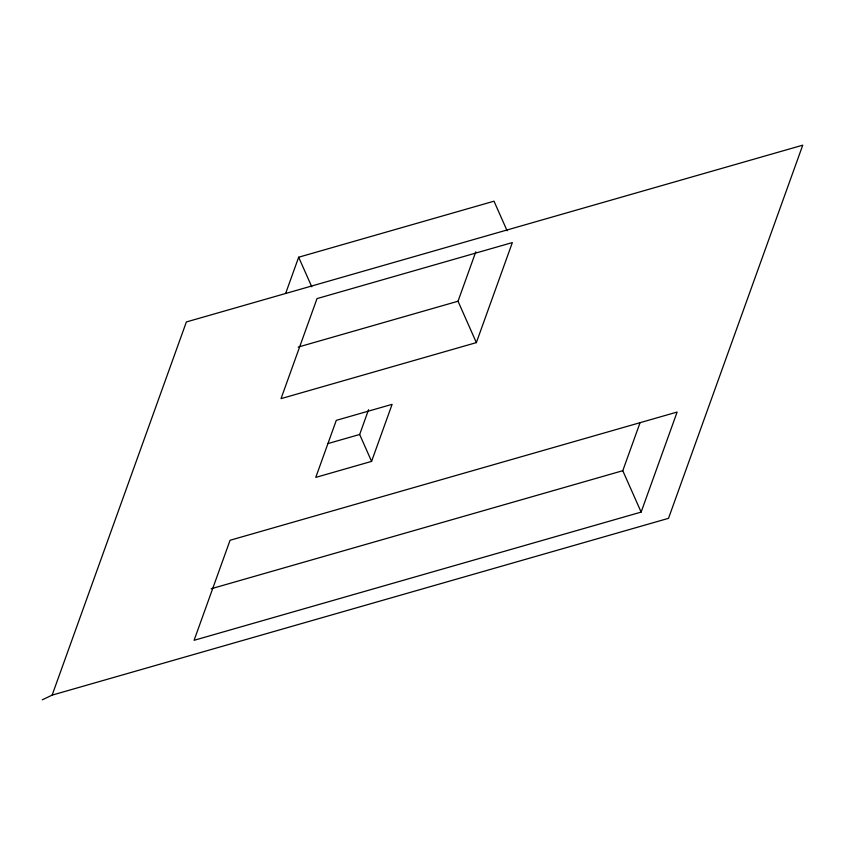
<?xml version="1.0" encoding="UTF-8"?>
<svg xmlns="http://www.w3.org/2000/svg" width="845" height="845" viewBox="0 0 845 845"><rect width="100%" height="100%" fill="white"/><g stroke="black" fill="none" stroke-linecap="round" stroke-linejoin="round"><path stroke-width="1.27" d="M52.136 695.118L186.375 321.956L802.75 145.171L668.511 518.334L52.136 695.118L42.261 699.829M285.79 293.035L298.665 257.218L494.008 201.194L507.106 230.759M371.578 461.381L392.101 404.343L336.289 420.356L315.766 477.393L371.578 461.381L359.664 434.478L368.578 409.688M476.358 342.616L512.345 242.578L317.012 298.602L281.026 398.639L476.358 342.616L458.022 301.232L475.788 251.831M641.133 512.091L677.12 412.054L230.072 540.272L194.086 640.309L641.133 512.091L622.786 470.707L640.119 422.542M298.2 347.073L458.022 301.232M327.945 443.572L359.664 434.478M211.208 588.754L622.786 470.707M298.665 257.218L311.773 286.782"/></g></svg>
